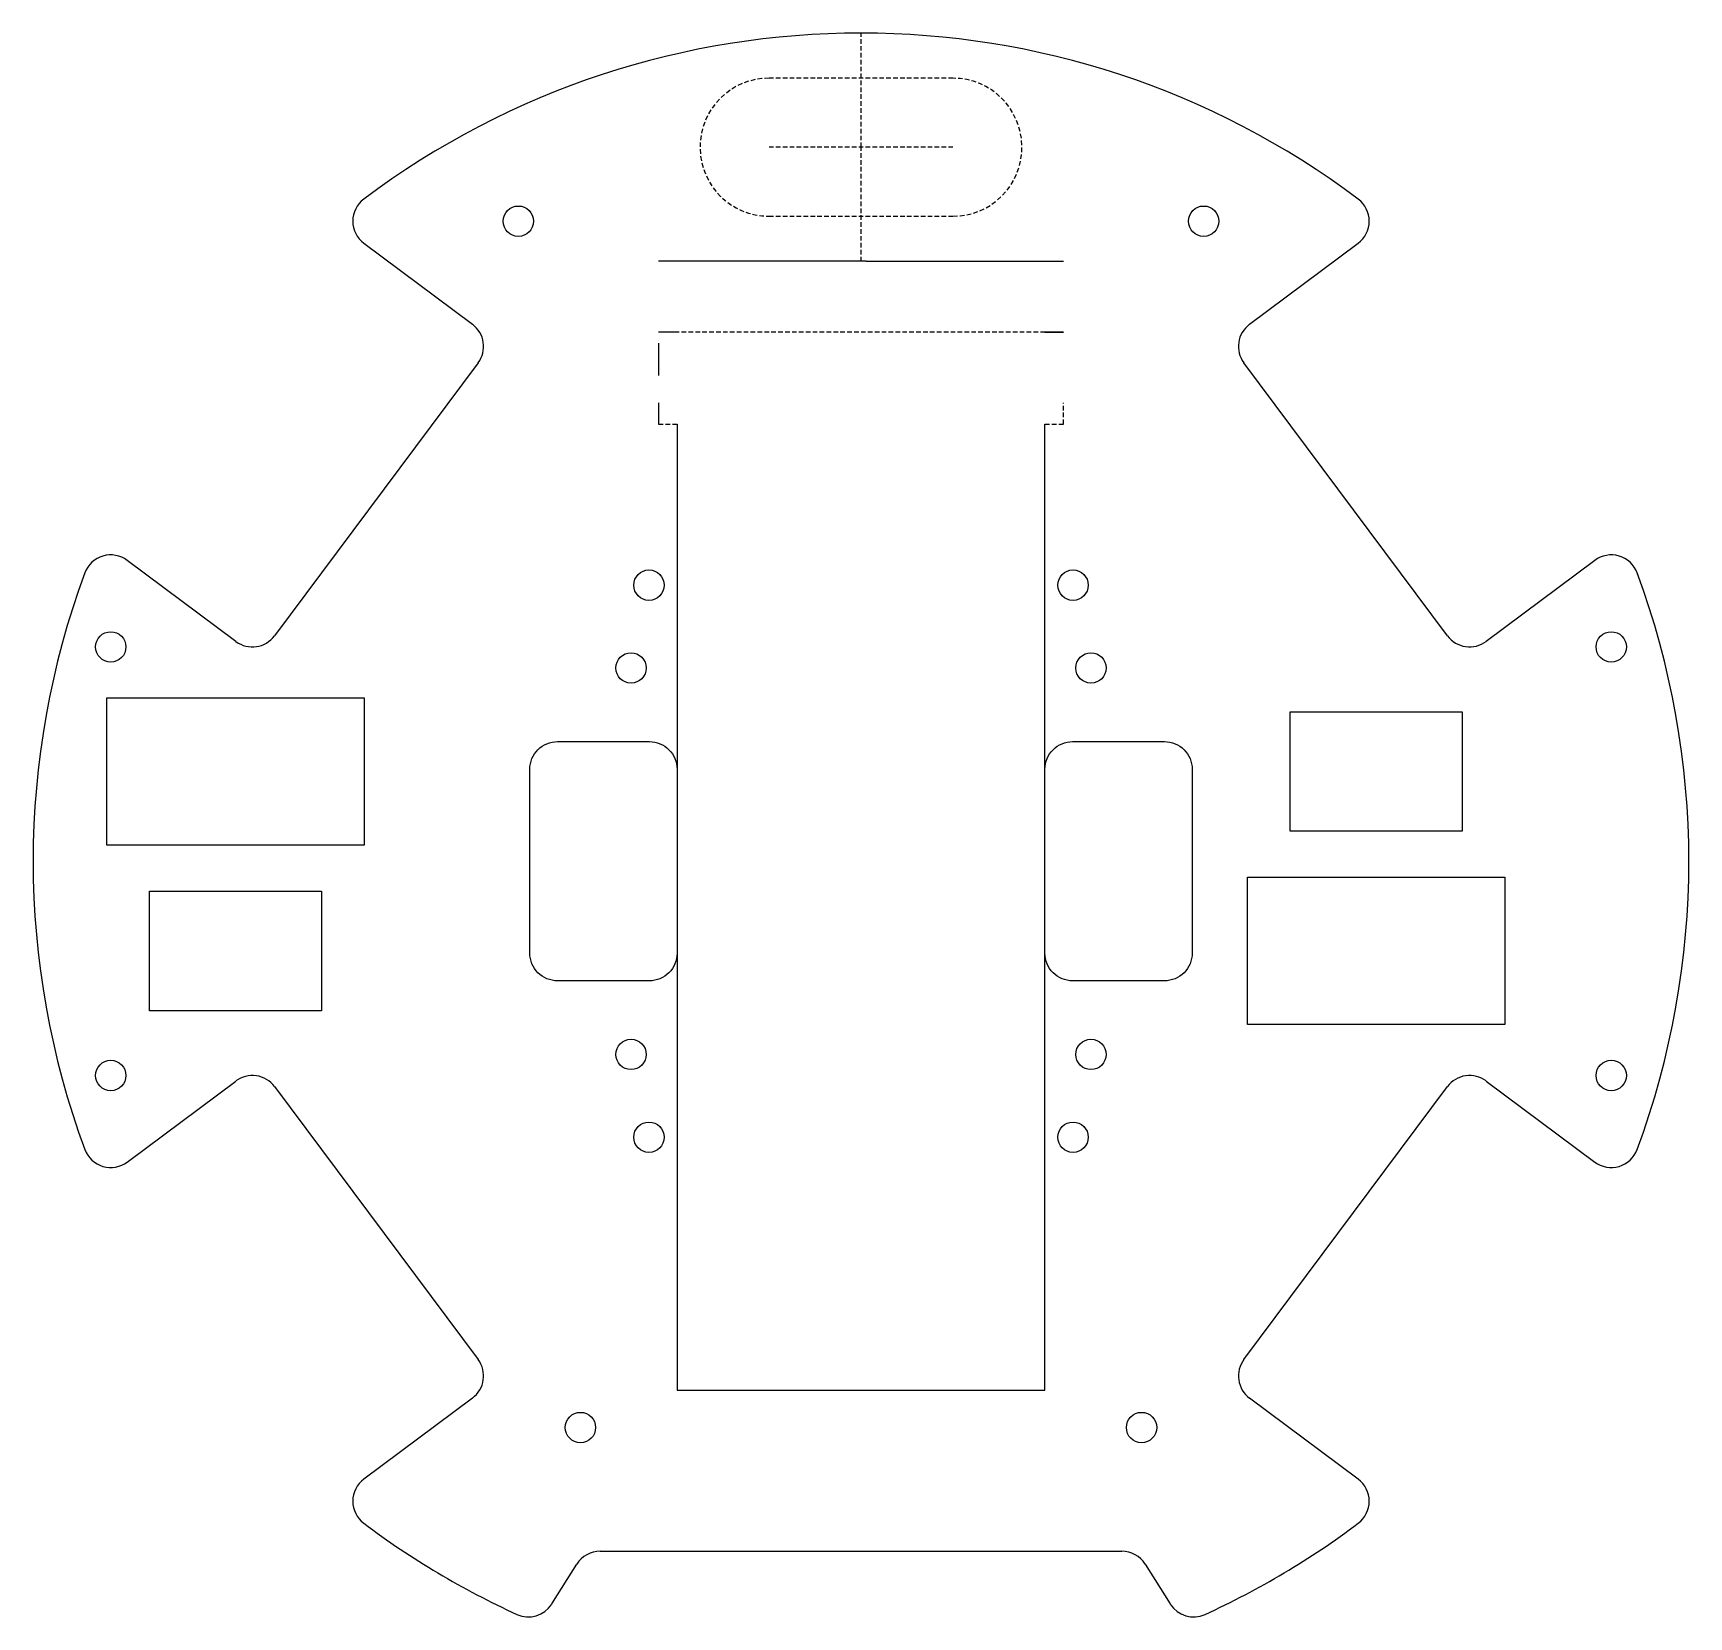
# Model space of a CAD drawing. Header units: millimetres. Extents: x -90 to 90, y -82 to 90.
import ezdxf

# ---------------------------------------------------------------- set-up
doc = ezdxf.new("R2010")
doc.units = ezdxf.units.MM
doc.linetypes.add('DASHED', pattern=[0.75, 0.5, -0.25])
doc.layers.get('0').update_dxf_attribs({"linetype": 'CONTINUOUS'})
doc.layers.add('1', color=7, linetype='DASHED')

msp = doc.modelspace()

# ---------------------------------------------------------------- linework, layer by layer
for p, q in [((-54.04, 67.16), (-42.24, 58.35)), ((42.24, 58.35), (54.04, 67.16)), ((-0.56, 65.2), (-22, 65.2)), ((0.56, 65.2), (-0.56, 65.2)), ((0.56, 65.2), (22, 65.2)), ((-20, 57.5), (-22, 57.5)), ((-20, 57.5), (-22, 57.5)), ((-22, 56.3), (-22, 52.8)), ((-41.63, 54.15), (-63.76, 24.5)), ((63.76, 24.5), (41.63, 54.15)), ((-22, 49.8), (-22, 47.5)), ((-20, 47.5), (-20, -57.5)), ((20, -57.5), (20, 47.5)), ((-67.96, 23.89), (-79.76, 32.7)), ((79.76, 32.7), (67.96, 23.89)), ((-79.76, -32.7), (-67.96, -23.89)), ((-63.76, -24.5), (-41.63, -54.15)), ((41.63, -54.15), (63.76, -24.5)), ((67.96, -23.89), (79.76, -32.7)), ((-20, -57.5), (20, -57.5)), ((-42.24, -58.35), (-54.04, -67.16)), ((54.04, -67.16), (42.24, -58.35)), ((-28.35, -75), (28.35, -75)), ((-33.62, -80.73), (-30.88, -76.4)), ((30.88, -76.4), (33.62, -80.73))]:
    msp.add_line(p, q)
for points in [[(22, 57.5), (20, 57.5)], [(-54, 17.75), (-54, 1.75), (-82, 1.75), (-82, 17.75)], [(46.65, 3.25), (46.65, 16.25), (65.35, 16.25), (65.35, 3.25)], [(42, -17.75), (42, -1.75), (70, -1.75), (70, -17.75)], [(-58.65, -3.25), (-58.65, -16.25), (-77.35, -16.25), (-77.35, -3.25)]]:
    msp.add_lwpolyline(points, close=True)
for points in [[(-36, -10), (-36, 10, -0.414214), (-33, 13), (-23, 13, -0.414214), (-20, 10), (-20, -10, -0.414214), (-23, -13), (-33, -13, -0.414214)], [(20, -10), (20, 10, -0.414214), (23, 13), (33, 13, -0.414214), (36, 10), (36, -10, -0.414214), (33, -13), (23, -13, -0.414214)]]:
    msp.add_lwpolyline(points, format="xyb", close=True)
for centre in [(-37.25, 69.56), (37.25, 69.56), (-23.05, 30), (23.05, 30), (-81.56, 23.29), (81.56, 23.29), (-25, 21), (25, 21), (-25, -21), (25, -21), (-81.56, -23.29), (81.56, -23.29), (-23.05, -30), (23.05, -30), (-30.5, -61.55), (30.5, -61.55)]:
    msp.add_circle(centre, 1.65)
for centre, radius, start, end in [((0, 0), 90, 53.0897, 126.9103), ((-52.25, 69.56), 3, 126.9103, 233.2666), ((52.25, 69.56), 3, -53.2666, 53.0897), ((-44.03, 55.95), 3, -36.7334, 53.2666), ((44.03, 55.95), 3, 126.7334, 216.7334), ((-81.56, 30.29), 3, 53.2666, 159.6229), ((81.56, 30.29), 3, 20.3771, 126.7334), ((0, 0), 90, 159.6229, 200.3771), ((0, 0), 90, -20.3771, 20.3771), ((-66.16, 26.29), 3, 233.2666, 323.2666), ((66.16, 26.29), 3, 216.7334, 306.7334), ((-66.16, -26.29), 3, 36.7334, 126.7334), ((66.16, -26.29), 3, 53.2666, 143.2666), ((-81.56, -30.29), 3, 200.3771, 306.7334), ((81.56, -30.29), 3, 233.2666, 339.6229), ((-44.03, -55.95), 3, -53.2666, 36.7334), ((44.03, -55.95), 3, 143.2666, 233.2666), ((-52.25, -69.56), 3, 126.7334, 233.0897), ((52.25, -69.56), 3, -53.0897, 53.2666), ((0, 0), 90, 233.0897, 245.4427), ((0, 0), 90, 294.5573, 306.9103), ((-28.35, -78), 3, 90, 147.7209), ((28.35, -78), 3, 32.2791, 90), ((-36.16, -79.13), 3, 245.4427, 327.7209), ((36.16, -79.13), 3, 212.2791, 294.5573)]:
    msp.add_arc(centre, radius, start, end)
at = {"layer": '1'}
for p, q in [((0, 77.6), (0, 90)), ((10, 85.1), (-10, 85.1)), ((10, 77.6), (-10, 77.6)), ((0, 65.2), (0, 77.6)), ((-10, 70.1), (10, 70.1)), ((20, 57.5), (-20, 57.5)), ((22, 47.5), (22, 49.8)), ((-22, 47.5), (-20, 47.5)), ((20, 47.5), (22, 47.5))]:
    msp.add_line(p, q, dxfattribs=at)
for centre, start, end in [((-10, 77.6), 90, 270), ((10, 77.6), -90, 90)]:
    msp.add_arc(centre, 7.5, start, end, dxfattribs=at)

doc.saveas('drawing.dxf')
